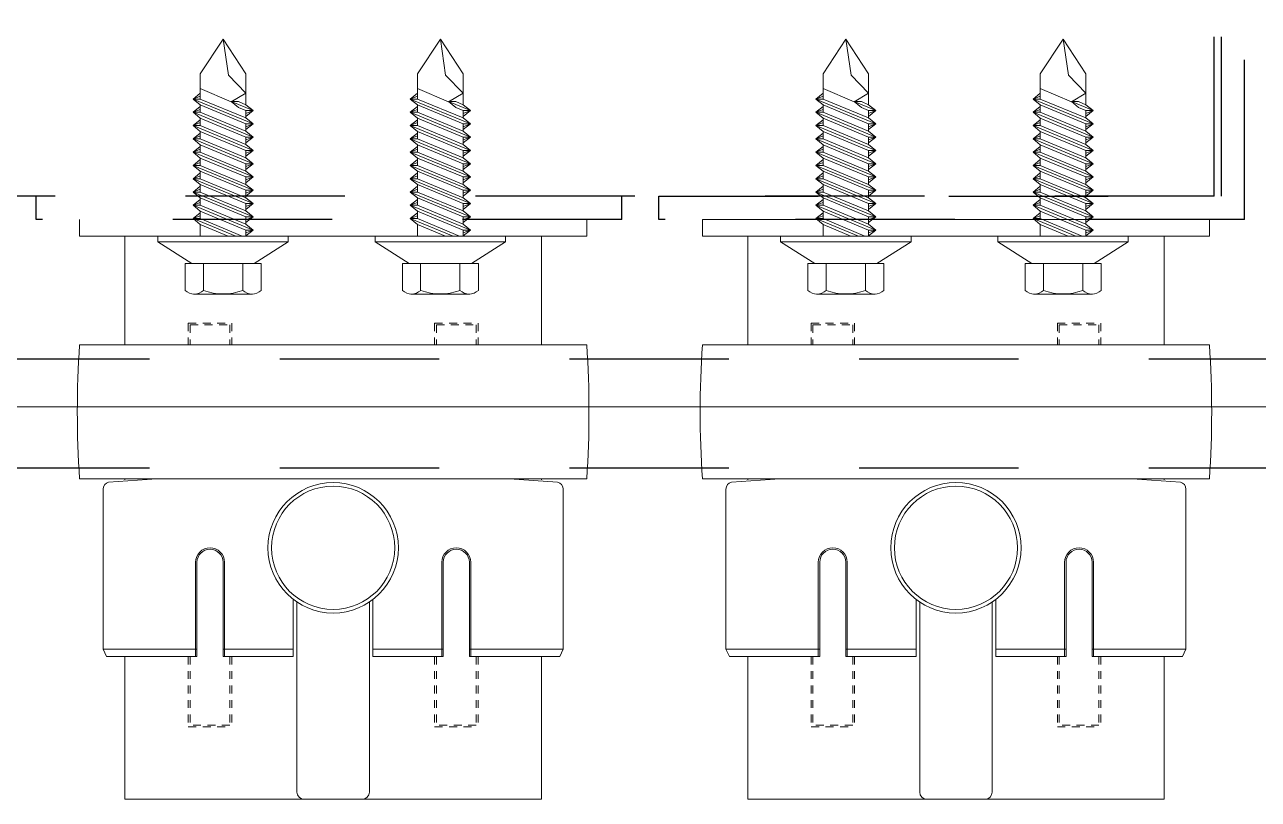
# Model space of a CAD drawing. Header units: millimetres. Extents: x 37538 to 66474, y -29175 to -20683.
# Drawn here: x 44257.4 to 44427.7, y -22326.1 to -22219.3 of the extents above; entities that cross this region are included whole.
import ezdxf

# ---------------------------------------------------------------- set-up
doc = ezdxf.new("R2010")
doc.units = ezdxf.units.MM
doc.header["$MEASUREMENT"] = 0
doc.linetypes.add('CEN', pattern=[62, 60, -1, 0, -1])
doc.linetypes.add('HID', pattern=[2, 1.1, -0.9])
for name, color, linetype, lineweight in [('A-CNTL', 1, 'CEN', 15), ('A-DWXM-SHUT', 4, 'HID', 25), ('A-FFXM-EQP', 17, 'CONTINUOUS', 15)]:
    doc.layers.add(name, color=color, linetype=linetype, lineweight=lineweight)

msp = doc.modelspace()

# ---------------------------------------------------------------- linework, layer by layer
at = {"layer": 'A-CNTL', "ltscale": 300}
msp.add_lwpolyline([(41980.88, -22272), (45320.96, -22272)], dxfattribs=at)
at = {"layer": 'A-DWXM-SHUT', "ltscale": 20}
for p, q in [((44425.85, -22246.15), (44425.85, -22188.8)), ((44421.65, -22242.95), (44421.65, -22192)), ((44422.65, -22242.95), (44422.65, -22192)), ((44421.65, -22242.95), (43667.54, -22242.95)), ((44259.02, -22246.15), (44259.02, -22242.95)), ((44339.87, -22246.15), (44339.87, -22242.95)), ((44345, -22242.95), (44421.65, -22242.95)), ((44345, -22246.15), (44345, -22242.95)), ((44339.87, -22246.15), (44259.02, -22246.15)), ((44425.85, -22246.15), (44345, -22246.15)), ((44434.65, -22265.45), (44250.52, -22265.45)), ((44434.65, -22280.45), (44250.52, -22280.45))]:
    msp.add_line(p, q, dxfattribs=at)
at = {"layer": 'A-FFXM-EQP'}
for p, q in [((44281.67, -22226.08), (44281.67, -22229.55)), ((44287.97, -22226.08), (44287.97, -22230.33)), ((44311.67, -22226.08), (44311.67, -22229.55)), ((44317.97, -22226.08), (44317.97, -22230.33)), ((44367.65, -22226.08), (44367.65, -22229.55)), ((44373.95, -22226.08), (44373.95, -22230.33)), ((44397.65, -22226.08), (44397.65, -22229.55)), ((44403.95, -22226.08), (44403.95, -22230.33)), ((44280.67, -22229.55), (44288.97, -22232.97)), ((44280.67, -22229.55), (44288.97, -22232.97)), ((44310.67, -22229.55), (44318.97, -22232.97)), ((44310.67, -22229.55), (44318.97, -22232.97)), ((44366.65, -22229.55), (44374.95, -22232.97)), ((44366.65, -22229.55), (44374.95, -22232.97)), ((44396.65, -22229.55), (44404.95, -22232.97)), ((44396.65, -22229.55), (44404.95, -22232.97)), ((44280.67, -22231.38), (44288.97, -22234.8)), ((44280.67, -22231.38), (44288.97, -22234.8)), ((44281.67, -22230.35), (44281.67, -22231.38)), ((44285.96, -22229.9), (44288.97, -22231.13)), ((44285.96, -22229.9), (44288.97, -22231.13)), ((44287.97, -22231.13), (44287.97, -22232.16)), ((44310.67, -22231.38), (44318.97, -22234.8)), ((44310.67, -22231.38), (44318.97, -22234.8)), ((44311.67, -22230.35), (44311.67, -22231.38)), ((44315.96, -22229.9), (44318.97, -22231.13)), ((44315.96, -22229.9), (44318.97, -22231.13)), ((44317.97, -22231.13), (44317.97, -22232.16)), ((44366.65, -22231.38), (44374.95, -22234.8)), ((44366.65, -22231.38), (44374.95, -22234.8)), ((44367.65, -22230.35), (44367.65, -22231.38)), ((44371.94, -22229.9), (44374.95, -22231.13)), ((44371.94, -22229.9), (44374.95, -22231.13)), ((44373.95, -22231.13), (44373.95, -22232.16)), ((44396.65, -22231.38), (44404.95, -22234.8)), ((44396.65, -22231.38), (44404.95, -22234.8)), ((44397.65, -22230.35), (44397.65, -22231.38)), ((44401.94, -22229.9), (44404.95, -22231.13)), ((44401.94, -22229.9), (44404.95, -22231.13)), ((44403.95, -22231.13), (44403.95, -22232.16)), ((44281.67, -22232.19), (44281.67, -22233.22)), ((44287.97, -22232.97), (44287.97, -22234)), ((44311.67, -22232.19), (44311.67, -22233.22)), ((44317.97, -22232.97), (44317.97, -22234)), ((44367.65, -22232.19), (44367.65, -22233.22)), ((44373.95, -22232.97), (44373.95, -22234)), ((44397.65, -22232.19), (44397.65, -22233.22)), ((44403.95, -22232.97), (44403.95, -22234)), ((44280.67, -22233.22), (44288.97, -22236.63)), ((44280.67, -22233.22), (44288.97, -22236.63)), ((44281.67, -22234.02), (44281.67, -22235.05)), ((44287.97, -22234.8), (44287.97, -22235.83)), ((44310.67, -22233.22), (44318.97, -22236.63)), ((44310.67, -22233.22), (44318.97, -22236.63)), ((44311.67, -22234.02), (44311.67, -22235.05)), ((44317.97, -22234.8), (44317.97, -22235.83)), ((44366.65, -22233.22), (44374.95, -22236.63)), ((44366.65, -22233.22), (44374.95, -22236.63)), ((44367.65, -22234.02), (44367.65, -22235.05)), ((44373.95, -22234.8), (44373.95, -22235.83)), ((44396.65, -22233.22), (44404.95, -22236.63)), ((44396.65, -22233.22), (44404.95, -22236.63)), ((44397.65, -22234.02), (44397.65, -22235.05)), ((44403.95, -22234.8), (44403.95, -22235.83)), ((44280.67, -22235.05), (44288.97, -22238.47)), ((44280.67, -22235.05), (44288.97, -22238.47)), ((44281.67, -22235.85), (44281.67, -22236.88)), ((44310.67, -22235.05), (44318.97, -22238.47)), ((44310.67, -22235.05), (44318.97, -22238.47)), ((44311.67, -22235.85), (44311.67, -22236.88)), ((44366.65, -22235.05), (44374.95, -22238.47)), ((44366.65, -22235.05), (44374.95, -22238.47)), ((44367.65, -22235.85), (44367.65, -22236.88)), ((44396.65, -22235.05), (44404.95, -22238.47)), ((44396.65, -22235.05), (44404.95, -22238.47)), ((44397.65, -22235.85), (44397.65, -22236.88)), ((44280.67, -22236.88), (44288.97, -22240.3)), ((44280.67, -22236.88), (44288.97, -22240.3)), ((44281.67, -22237.69), (44281.67, -22238.71)), ((44287.97, -22236.63), (44287.97, -22237.66)), ((44310.67, -22236.88), (44318.97, -22240.3)), ((44310.67, -22236.88), (44318.97, -22240.3)), ((44311.67, -22237.69), (44311.67, -22238.71)), ((44317.97, -22236.63), (44317.97, -22237.66)), ((44366.65, -22236.88), (44374.95, -22240.3)), ((44366.65, -22236.88), (44374.95, -22240.3)), ((44367.65, -22237.69), (44367.65, -22238.71)), ((44373.95, -22236.63), (44373.95, -22237.66)), ((44396.65, -22236.88), (44404.95, -22240.3)), ((44396.65, -22236.88), (44404.95, -22240.3)), ((44397.65, -22237.69), (44397.65, -22238.71)), ((44403.95, -22236.63), (44403.95, -22237.66)), ((44280.67, -22238.71), (44288.97, -22242.13)), ((44280.67, -22238.71), (44288.97, -22242.13)), ((44281.67, -22239.52), (44281.67, -22240.55)), ((44287.97, -22238.47), (44287.97, -22239.49)), ((44310.67, -22238.71), (44318.97, -22242.13)), ((44310.67, -22238.71), (44318.97, -22242.13)), ((44311.67, -22239.52), (44311.67, -22240.55)), ((44317.97, -22238.47), (44317.97, -22239.49)), ((44366.65, -22238.71), (44374.95, -22242.13)), ((44366.65, -22238.71), (44374.95, -22242.13)), ((44367.65, -22239.52), (44367.65, -22240.55)), ((44373.95, -22238.47), (44373.95, -22239.49)), ((44396.65, -22238.71), (44404.95, -22242.13)), ((44396.65, -22238.71), (44404.95, -22242.13)), ((44397.65, -22239.52), (44397.65, -22240.55)), ((44403.95, -22238.47), (44403.95, -22239.49)), ((44280.67, -22240.55), (44288.97, -22243.96)), ((44280.67, -22240.55), (44288.97, -22243.96)), ((44281.67, -22241.35), (44281.67, -22242.38)), ((44287.97, -22240.3), (44287.97, -22241.33)), ((44310.67, -22240.55), (44318.97, -22243.96)), ((44310.67, -22240.55), (44318.97, -22243.96)), ((44311.67, -22241.35), (44311.67, -22242.38)), ((44317.97, -22240.3), (44317.97, -22241.33)), ((44366.65, -22240.55), (44374.95, -22243.96)), ((44366.65, -22240.55), (44374.95, -22243.96)), ((44367.65, -22241.35), (44367.65, -22242.38)), ((44373.95, -22240.3), (44373.95, -22241.33)), ((44396.65, -22240.55), (44404.95, -22243.96)), ((44396.65, -22240.55), (44404.95, -22243.96)), ((44397.65, -22241.35), (44397.65, -22242.38)), ((44403.95, -22240.3), (44403.95, -22241.33)), ((44280.67, -22242.38), (44288.97, -22245.8)), ((44280.67, -22242.38), (44288.97, -22245.8)), ((44281.67, -22243.18), (44281.67, -22244.21)), ((44287.97, -22242.13), (44287.97, -22243.16)), ((44310.67, -22242.38), (44318.97, -22245.8)), ((44310.67, -22242.38), (44318.97, -22245.8)), ((44311.67, -22243.18), (44311.67, -22244.21)), ((44317.97, -22242.13), (44317.97, -22243.16)), ((44366.65, -22242.38), (44374.95, -22245.8)), ((44366.65, -22242.38), (44374.95, -22245.8)), ((44367.65, -22243.18), (44367.65, -22244.21)), ((44373.95, -22242.13), (44373.95, -22243.16)), ((44396.65, -22242.38), (44404.95, -22245.8)), ((44396.65, -22242.38), (44404.95, -22245.8)), ((44397.65, -22243.18), (44397.65, -22244.21)), ((44403.95, -22242.13), (44403.95, -22243.16)), ((44280.67, -22244.21), (44288.97, -22247.63)), ((44280.67, -22244.21), (44288.97, -22247.63)), ((44281.67, -22245.02), (44281.67, -22246.05)), ((44287.97, -22243.96), (44287.97, -22244.99)), ((44310.67, -22244.21), (44318.97, -22247.63)), ((44310.67, -22244.21), (44318.97, -22247.63)), ((44311.67, -22245.02), (44311.67, -22246.05)), ((44317.97, -22243.96), (44317.97, -22244.99)), ((44366.65, -22244.21), (44374.95, -22247.63)), ((44366.65, -22244.21), (44374.95, -22247.63)), ((44367.65, -22245.02), (44367.65, -22246.05)), ((44373.95, -22243.96), (44373.95, -22244.99)), ((44396.65, -22244.21), (44404.95, -22247.63)), ((44396.65, -22244.21), (44404.95, -22247.63)), ((44397.65, -22245.02), (44397.65, -22246.05)), ((44403.95, -22243.96), (44403.95, -22244.99)), ((44265.02, -22248.45), (44265.02, -22246.15)), ((44280.67, -22246.05), (44286.57, -22248.45)), ((44287.97, -22245.8), (44287.97, -22246.83)), ((44310.67, -22246.05), (44316.57, -22248.45)), ((44317.97, -22245.8), (44317.97, -22246.83)), ((44335.02, -22248.45), (44335.02, -22246.15)), ((44421, -22246.15), (44351, -22246.15)), ((44351, -22248.45), (44351, -22246.15)), ((44366.65, -22246.05), (44372.55, -22248.45)), ((44373.95, -22245.8), (44373.95, -22246.83)), ((44396.65, -22246.05), (44402.55, -22248.45)), ((44403.95, -22245.8), (44403.95, -22246.83)), ((44421, -22248.45), (44421, -22246.15)), ((44335.02, -22248.45), (44265.02, -22248.45)), ((44271.27, -22248.45), (44271.27, -22263.45)), ((44271.27, -22248.45), (44271.27, -22249.45)), ((44281.67, -22246.85), (44281.67, -22248.45)), ((44287.97, -22247.63), (44287.97, -22248.45)), ((44311.67, -22246.85), (44311.67, -22248.45)), ((44317.97, -22247.63), (44317.97, -22248.45)), ((44328.77, -22248.45), (44328.77, -22249.45)), ((44421, -22248.45), (44351, -22248.45)), ((44357.25, -22248.45), (44357.25, -22263.45)), ((44357.25, -22248.45), (44357.25, -22249.45)), ((44367.65, -22246.85), (44367.65, -22248.45)), ((44373.95, -22247.63), (44373.95, -22248.45)), ((44397.65, -22246.85), (44397.65, -22248.45)), ((44403.95, -22247.63), (44403.95, -22248.45)), ((44414.75, -22248.45), (44414.75, -22249.45)), ((44328.77, -22263.45), (44328.77, -22249.45)), ((44414.75, -22263.45), (44414.75, -22249.45)), ((44279.57, -22255.95), (44279.57, -22252.25)), ((44279.57, -22252.25), (44290.07, -22252.25)), ((44282.1, -22255.95), (44282.1, -22252.25)), ((44287.53, -22255.95), (44287.53, -22252.25)), ((44290.07, -22255.95), (44290.07, -22252.25)), ((44309.57, -22255.95), (44309.57, -22252.25)), ((44309.57, -22252.25), (44320.07, -22252.25)), ((44312.1, -22255.95), (44312.1, -22252.25)), ((44317.53, -22255.95), (44317.53, -22252.25)), ((44320.07, -22255.95), (44320.07, -22252.25)), ((44365.55, -22255.95), (44365.55, -22252.25)), ((44365.55, -22252.25), (44376.05, -22252.25)), ((44368.08, -22255.95), (44368.08, -22252.25)), ((44373.51, -22255.95), (44373.51, -22252.25)), ((44376.05, -22255.95), (44376.05, -22252.25)), ((44395.55, -22255.95), (44395.55, -22252.25)), ((44395.55, -22252.25), (44406.05, -22252.25)), ((44398.08, -22255.95), (44398.08, -22252.25)), ((44403.51, -22255.95), (44403.51, -22252.25)), ((44406.05, -22255.95), (44406.05, -22252.25)), ((44280.75, -22256.45), (44288.89, -22256.45)), ((44310.75, -22256.45), (44318.89, -22256.45)), ((44366.73, -22256.45), (44374.87, -22256.45)), ((44396.73, -22256.45), (44404.87, -22256.45)), ((44335.02, -22263.45), (44265.02, -22263.45)), ((44421, -22263.45), (44351, -22263.45)), ((44350.87, -22265.45), (44335.14, -22265.45)), ((44350.9, -22280.45), (44335.11, -22280.45)), ((44335.02, -22281.95), (44265.02, -22281.95)), ((44275.69, -22281.95), (44269.02, -22282.39)), ((44271.27, -22282.06), (44271.27, -22281.95)), ((44324.35, -22281.95), (44331.01, -22282.39)), ((44328.77, -22282.06), (44328.77, -22281.95)), ((44421, -22281.95), (44351, -22281.95)), ((44361.67, -22281.95), (44355, -22282.39)), ((44357.25, -22282.06), (44357.25, -22281.95)), ((44410.33, -22281.95), (44416.99, -22282.39)), ((44414.75, -22282.06), (44414.75, -22281.95)), ((44268.27, -22305.45), (44268.27, -22283.36)), ((44331.77, -22305.45), (44331.77, -22283.36)), ((44354.25, -22305.45), (44354.25, -22283.36)), ((44417.75, -22305.45), (44417.75, -22283.36)), ((44281.02, -22293.45), (44281.02, -22306.45)), ((44281.22, -22293.45), (44281.22, -22306.45)), ((44284.82, -22293.45), (44284.82, -22306.45)), ((44285.02, -22293.45), (44285.02, -22306.45)), ((44315.02, -22293.45), (44315.02, -22306.45)), ((44315.22, -22293.45), (44315.22, -22306.45)), ((44318.82, -22293.45), (44318.82, -22306.45)), ((44319.02, -22293.45), (44319.02, -22306.45)), ((44367, -22293.45), (44367, -22306.45)), ((44367.2, -22293.45), (44367.2, -22306.45)), ((44370.8, -22293.45), (44370.8, -22306.45)), ((44371, -22293.45), (44371, -22306.45)), ((44401, -22293.45), (44401, -22306.45)), ((44401.2, -22293.45), (44401.2, -22306.45)), ((44404.8, -22293.45), (44404.8, -22306.45)), ((44405, -22293.45), (44405, -22306.45)), ((44294.52, -22306.45), (44294.52, -22298.57)), ((44295.02, -22298.93), (44295.02, -22325.15)), ((44305.02, -22298.93), (44305.02, -22325.15)), ((44305.52, -22306.45), (44305.52, -22298.57)), ((44380.5, -22306.45), (44380.5, -22298.57)), ((44381, -22298.93), (44381, -22325.15)), ((44391, -22298.93), (44391, -22325.15)), ((44391.5, -22306.45), (44391.5, -22298.57)), ((44281.22, -22305.45), (44268.27, -22305.45)), ((44268.27, -22305.45), (44268.74, -22306.45)), ((44294.52, -22305.45), (44284.82, -22305.45)), ((44315.22, -22305.45), (44305.52, -22305.45)), ((44331.77, -22305.45), (44318.82, -22305.45)), ((44331.77, -22305.45), (44331.3, -22306.45)), ((44367.2, -22305.45), (44354.25, -22305.45)), ((44354.25, -22305.45), (44354.72, -22306.45)), ((44380.5, -22305.45), (44370.8, -22305.45)), ((44401.2, -22305.45), (44391.5, -22305.45)), ((44417.75, -22305.45), (44404.8, -22305.45)), ((44417.75, -22305.45), (44417.28, -22306.45)), ((44281.22, -22306.45), (44268.74, -22306.45)), ((44271.27, -22306.45), (44271.27, -22326.15)), ((44294.52, -22306.45), (44284.82, -22306.45)), ((44315.22, -22306.45), (44305.52, -22306.45)), ((44331.3, -22306.45), (44318.82, -22306.45)), ((44328.77, -22326.15), (44328.77, -22306.45)), ((44367.2, -22306.45), (44354.72, -22306.45)), ((44357.25, -22306.45), (44357.25, -22326.15)), ((44380.5, -22306.45), (44370.8, -22306.45)), ((44401.2, -22306.45), (44391.5, -22306.45)), ((44417.28, -22306.45), (44404.8, -22306.45)), ((44414.75, -22326.15), (44414.75, -22306.45)), ((44328.77, -22326.15), (44271.27, -22326.15)), ((44304.02, -22326.15), (44296.02, -22326.15)), ((44414.75, -22326.15), (44357.25, -22326.15)), ((44390, -22326.15), (44382, -22326.15))]:
    msp.add_line(p, q, dxfattribs=at)
at = {"layer": 'A-FFXM-EQP', "linetype": 'HID'}
for p, q in [((44280.02, -22260.45), (44286.02, -22260.45)), ((44280.02, -22260.45), (44280.02, -22263.45)), ((44280.27, -22260.7), (44285.77, -22260.7)), ((44280.27, -22260.7), (44280.27, -22263.45)), ((44285.77, -22260.7), (44285.77, -22263.45)), ((44286.02, -22260.45), (44286.02, -22263.45)), ((44314.02, -22260.45), (44320.02, -22260.45)), ((44314.02, -22260.45), (44314.02, -22263.45)), ((44314.27, -22260.7), (44319.77, -22260.7)), ((44314.27, -22260.7), (44314.27, -22263.45)), ((44319.77, -22260.7), (44319.77, -22263.45)), ((44320.02, -22260.45), (44320.02, -22263.45)), ((44366, -22260.45), (44372, -22260.45)), ((44366, -22260.45), (44366, -22263.45)), ((44366.25, -22260.7), (44371.75, -22260.7)), ((44366.25, -22260.7), (44366.25, -22263.45)), ((44371.75, -22260.7), (44371.75, -22263.45)), ((44372, -22260.45), (44372, -22263.45)), ((44400, -22260.45), (44406, -22260.45)), ((44400, -22260.45), (44400, -22263.45)), ((44400.25, -22260.7), (44405.75, -22260.7)), ((44400.25, -22260.7), (44400.25, -22263.45)), ((44405.75, -22260.7), (44405.75, -22263.45)), ((44406, -22260.45), (44406, -22263.45)), ((44280.02, -22306.45), (44280.02, -22316.15)), ((44280.27, -22306.45), (44280.27, -22315.9)), ((44285.77, -22306.45), (44285.77, -22315.9)), ((44286.02, -22306.45), (44286.02, -22316.15)), ((44314.02, -22306.45), (44314.02, -22316.15)), ((44314.27, -22306.45), (44314.27, -22315.9)), ((44319.77, -22306.45), (44319.77, -22315.9)), ((44320.02, -22306.45), (44320.02, -22316.15)), ((44366, -22306.45), (44366, -22316.15)), ((44366.25, -22306.45), (44366.25, -22315.9)), ((44371.75, -22306.45), (44371.75, -22315.9)), ((44372, -22306.45), (44372, -22316.15)), ((44400, -22306.45), (44400, -22316.15)), ((44400.25, -22306.45), (44400.25, -22315.9)), ((44405.75, -22306.45), (44405.75, -22315.9)), ((44406, -22306.45), (44406, -22316.15)), ((44280.02, -22316.15), (44286.02, -22316.15)), ((44285.77, -22315.9), (44280.27, -22315.9)), ((44314.02, -22316.15), (44320.02, -22316.15)), ((44319.77, -22315.9), (44314.27, -22315.9)), ((44366, -22316.15), (44372, -22316.15)), ((44371.75, -22315.9), (44366.25, -22315.9)), ((44400, -22316.15), (44406, -22316.15)), ((44405.75, -22315.9), (44400.25, -22315.9))]:
    msp.add_line(p, q, dxfattribs=at)
at = {"layer": 'A-FFXM-EQP'}
for points in [[(44287.97, -22226.08), (44284.82, -22221.28), (44281.67, -22226.08)], [(44281.67, -22228.12), (44285.96, -22229.92), (44287.97, -22228.75), (44285.55, -22226.25), (44284.82, -22221.28)], [(44317.97, -22226.08), (44314.82, -22221.28), (44311.67, -22226.08)], [(44311.67, -22228.12), (44315.96, -22229.92), (44317.97, -22228.75), (44315.55, -22226.25), (44314.82, -22221.28)], [(44373.95, -22226.08), (44370.8, -22221.28), (44367.65, -22226.08)], [(44367.65, -22228.12), (44371.94, -22229.92), (44373.95, -22228.75), (44371.53, -22226.25), (44370.8, -22221.28)], [(44403.95, -22226.08), (44400.8, -22221.28), (44397.65, -22226.08)], [(44397.65, -22228.12), (44401.94, -22229.92), (44403.95, -22228.75), (44401.53, -22226.25), (44400.8, -22221.28)], [(44281.67, -22229.15), (44280.67, -22229.55), (44281.67, -22228.75)], [(44281.67, -22229.15), (44280.67, -22229.55), (44281.67, -22228.75)], [(44311.67, -22229.15), (44310.67, -22229.55), (44311.67, -22228.75)], [(44311.67, -22229.15), (44310.67, -22229.55), (44311.67, -22228.75)], [(44367.65, -22229.15), (44366.65, -22229.55), (44367.65, -22228.75)], [(44367.65, -22229.15), (44366.65, -22229.55), (44367.65, -22228.75)], [(44397.65, -22229.15), (44396.65, -22229.55), (44397.65, -22228.75)], [(44397.65, -22229.15), (44396.65, -22229.55), (44397.65, -22228.75)], [(44281.67, -22230.98), (44280.67, -22231.38), (44281.67, -22230.58)], [(44281.67, -22230.98), (44280.67, -22231.38), (44281.67, -22230.58)], [(44287.97, -22231.54), (44288.97, -22231.13), (44287.97, -22231.94)], [(44311.67, -22230.98), (44310.67, -22231.38), (44311.67, -22230.58)], [(44311.67, -22230.98), (44310.67, -22231.38), (44311.67, -22230.58)], [(44317.97, -22231.54), (44318.97, -22231.13), (44317.97, -22231.94)], [(44367.65, -22230.98), (44366.65, -22231.38), (44367.65, -22230.58)], [(44367.65, -22230.98), (44366.65, -22231.38), (44367.65, -22230.58)], [(44373.95, -22231.54), (44374.95, -22231.13), (44373.95, -22231.94)], [(44397.65, -22230.98), (44396.65, -22231.38), (44397.65, -22230.58)], [(44397.65, -22230.98), (44396.65, -22231.38), (44397.65, -22230.58)], [(44403.95, -22231.54), (44404.95, -22231.13), (44403.95, -22231.94)], [(44281.67, -22232.81), (44280.67, -22233.22), (44281.67, -22232.41)], [(44281.67, -22232.81), (44280.67, -22233.22), (44281.67, -22232.41)], [(44287.97, -22233.37), (44288.97, -22232.97), (44287.97, -22233.77)], [(44311.67, -22232.81), (44310.67, -22233.22), (44311.67, -22232.41)], [(44311.67, -22232.81), (44310.67, -22233.22), (44311.67, -22232.41)], [(44317.97, -22233.37), (44318.97, -22232.97), (44317.97, -22233.77)], [(44367.65, -22232.81), (44366.65, -22233.22), (44367.65, -22232.41)], [(44367.65, -22232.81), (44366.65, -22233.22), (44367.65, -22232.41)], [(44373.95, -22233.37), (44374.95, -22232.97), (44373.95, -22233.77)], [(44397.65, -22232.81), (44396.65, -22233.22), (44397.65, -22232.41)], [(44397.65, -22232.81), (44396.65, -22233.22), (44397.65, -22232.41)], [(44403.95, -22233.37), (44404.95, -22232.97), (44403.95, -22233.77)], [(44281.67, -22234.65), (44280.67, -22235.05), (44281.67, -22234.24)], [(44281.67, -22234.65), (44280.67, -22235.05), (44281.67, -22234.24)], [(44287.97, -22235.2), (44288.97, -22234.8), (44287.97, -22235.6)], [(44311.67, -22234.65), (44310.67, -22235.05), (44311.67, -22234.24)], [(44311.67, -22234.65), (44310.67, -22235.05), (44311.67, -22234.24)], [(44317.97, -22235.2), (44318.97, -22234.8), (44317.97, -22235.6)], [(44367.65, -22234.65), (44366.65, -22235.05), (44367.65, -22234.24)], [(44367.65, -22234.65), (44366.65, -22235.05), (44367.65, -22234.24)], [(44373.95, -22235.2), (44374.95, -22234.8), (44373.95, -22235.6)], [(44397.65, -22234.65), (44396.65, -22235.05), (44397.65, -22234.24)], [(44397.65, -22234.65), (44396.65, -22235.05), (44397.65, -22234.24)], [(44403.95, -22235.2), (44404.95, -22234.8), (44403.95, -22235.6)], [(44281.67, -22236.48), (44280.67, -22236.88), (44281.67, -22236.08)], [(44281.67, -22236.48), (44280.67, -22236.88), (44281.67, -22236.08)], [(44311.67, -22236.48), (44310.67, -22236.88), (44311.67, -22236.08)], [(44311.67, -22236.48), (44310.67, -22236.88), (44311.67, -22236.08)], [(44367.65, -22236.48), (44366.65, -22236.88), (44367.65, -22236.08)], [(44367.65, -22236.48), (44366.65, -22236.88), (44367.65, -22236.08)], [(44397.65, -22236.48), (44396.65, -22236.88), (44397.65, -22236.08)], [(44397.65, -22236.48), (44396.65, -22236.88), (44397.65, -22236.08)], [(44281.67, -22238.31), (44280.67, -22238.71), (44281.67, -22237.91)], [(44281.67, -22238.31), (44280.67, -22238.71), (44281.67, -22237.91)], [(44287.97, -22237.03), (44288.97, -22236.63), (44287.97, -22237.44)], [(44311.67, -22238.31), (44310.67, -22238.71), (44311.67, -22237.91)], [(44311.67, -22238.31), (44310.67, -22238.71), (44311.67, -22237.91)], [(44317.97, -22237.03), (44318.97, -22236.63), (44317.97, -22237.44)], [(44367.65, -22238.31), (44366.65, -22238.71), (44367.65, -22237.91)], [(44367.65, -22238.31), (44366.65, -22238.71), (44367.65, -22237.91)], [(44373.95, -22237.03), (44374.95, -22236.63), (44373.95, -22237.44)], [(44397.65, -22238.31), (44396.65, -22238.71), (44397.65, -22237.91)], [(44397.65, -22238.31), (44396.65, -22238.71), (44397.65, -22237.91)], [(44403.95, -22237.03), (44404.95, -22236.63), (44403.95, -22237.44)], [(44281.67, -22240.15), (44280.67, -22240.55), (44281.67, -22239.74)], [(44281.67, -22240.15), (44280.67, -22240.55), (44281.67, -22239.74)], [(44287.97, -22238.87), (44288.97, -22238.47), (44287.97, -22239.27)], [(44311.67, -22240.15), (44310.67, -22240.55), (44311.67, -22239.74)], [(44311.67, -22240.15), (44310.67, -22240.55), (44311.67, -22239.74)], [(44317.97, -22238.87), (44318.97, -22238.47), (44317.97, -22239.27)], [(44367.65, -22240.15), (44366.65, -22240.55), (44367.65, -22239.74)], [(44367.65, -22240.15), (44366.65, -22240.55), (44367.65, -22239.74)], [(44373.95, -22238.87), (44374.95, -22238.47), (44373.95, -22239.27)], [(44397.65, -22240.15), (44396.65, -22240.55), (44397.65, -22239.74)], [(44397.65, -22240.15), (44396.65, -22240.55), (44397.65, -22239.74)], [(44403.95, -22238.87), (44404.95, -22238.47), (44403.95, -22239.27)], [(44281.67, -22241.98), (44280.67, -22242.38), (44281.67, -22241.58)], [(44281.67, -22241.98), (44280.67, -22242.38), (44281.67, -22241.58)], [(44287.97, -22240.7), (44288.97, -22240.3), (44287.97, -22241.1)], [(44311.67, -22241.98), (44310.67, -22242.38), (44311.67, -22241.58)], [(44311.67, -22241.98), (44310.67, -22242.38), (44311.67, -22241.58)], [(44317.97, -22240.7), (44318.97, -22240.3), (44317.97, -22241.1)], [(44367.65, -22241.98), (44366.65, -22242.38), (44367.65, -22241.58)], [(44367.65, -22241.98), (44366.65, -22242.38), (44367.65, -22241.58)], [(44373.95, -22240.7), (44374.95, -22240.3), (44373.95, -22241.1)], [(44397.65, -22241.98), (44396.65, -22242.38), (44397.65, -22241.58)], [(44397.65, -22241.98), (44396.65, -22242.38), (44397.65, -22241.58)], [(44403.95, -22240.7), (44404.95, -22240.3), (44403.95, -22241.1)], [(44287.97, -22242.53), (44288.97, -22242.13), (44287.97, -22242.94)], [(44317.97, -22242.53), (44318.97, -22242.13), (44317.97, -22242.94)], [(44373.95, -22242.53), (44374.95, -22242.13), (44373.95, -22242.94)], [(44403.95, -22242.53), (44404.95, -22242.13), (44403.95, -22242.94)], [(44281.67, -22243.81), (44280.67, -22244.21), (44281.67, -22243.41)], [(44281.67, -22243.81), (44280.67, -22244.21), (44281.67, -22243.41)], [(44287.97, -22244.37), (44288.97, -22243.96), (44287.97, -22244.77)], [(44311.67, -22243.81), (44310.67, -22244.21), (44311.67, -22243.41)], [(44311.67, -22243.81), (44310.67, -22244.21), (44311.67, -22243.41)], [(44317.97, -22244.37), (44318.97, -22243.96), (44317.97, -22244.77)], [(44367.65, -22243.81), (44366.65, -22244.21), (44367.65, -22243.41)], [(44367.65, -22243.81), (44366.65, -22244.21), (44367.65, -22243.41)], [(44373.95, -22244.37), (44374.95, -22243.96), (44373.95, -22244.77)], [(44397.65, -22243.81), (44396.65, -22244.21), (44397.65, -22243.41)], [(44397.65, -22243.81), (44396.65, -22244.21), (44397.65, -22243.41)], [(44403.95, -22244.37), (44404.95, -22243.96), (44403.95, -22244.77)], [(44281.67, -22245.64), (44280.67, -22246.05), (44281.67, -22245.24)], [(44287.45, -22248.45), (44281.67, -22246.05), (44280.67, -22246.05), (44281.67, -22246.85), (44285.51, -22248.45)], [(44287.97, -22246.2), (44288.97, -22245.8), (44287.97, -22246.6)], [(44311.67, -22245.64), (44310.67, -22246.05), (44311.67, -22245.24)], [(44317.45, -22248.45), (44311.67, -22246.05), (44310.67, -22246.05), (44311.67, -22246.85), (44315.51, -22248.45)], [(44317.97, -22246.2), (44318.97, -22245.8), (44317.97, -22246.6)], [(44367.65, -22245.64), (44366.65, -22246.05), (44367.65, -22245.24)], [(44373.43, -22248.45), (44367.65, -22246.05), (44366.65, -22246.05), (44367.65, -22246.85), (44371.49, -22248.45)], [(44373.95, -22246.2), (44374.95, -22245.8), (44373.95, -22246.6)], [(44397.65, -22245.64), (44396.65, -22246.05), (44397.65, -22245.24)], [(44403.43, -22248.45), (44397.65, -22246.05), (44396.65, -22246.05), (44397.65, -22246.85), (44401.49, -22248.45)], [(44403.95, -22246.2), (44404.95, -22245.8), (44403.95, -22246.6)], [(44287.97, -22248.03), (44288.97, -22247.63), (44287.97, -22248.43)], [(44317.97, -22248.03), (44318.97, -22247.63), (44317.97, -22248.43)], [(44373.95, -22248.03), (44374.95, -22247.63), (44373.95, -22248.43)], [(44403.95, -22248.03), (44404.95, -22247.63), (44403.95, -22248.43)]]:
    msp.add_lwpolyline(points, dxfattribs=at)
for points in [[(44288.97, -22232.97), (44287.97, -22232.16), (44281.67, -22229.55), (44280.67, -22229.55), (44281.67, -22230.35), (44287.97, -22232.97)], [(44318.97, -22232.97), (44317.97, -22232.16), (44311.67, -22229.55), (44310.67, -22229.55), (44311.67, -22230.35), (44317.97, -22232.97)], [(44374.95, -22232.97), (44373.95, -22232.16), (44367.65, -22229.55), (44366.65, -22229.55), (44367.65, -22230.35), (44373.95, -22232.97)], [(44404.95, -22232.97), (44403.95, -22232.16), (44397.65, -22229.55), (44396.65, -22229.55), (44397.65, -22230.35), (44403.95, -22232.97)], [(44288.97, -22234.8), (44287.97, -22234), (44281.67, -22231.38), (44280.67, -22231.38), (44281.67, -22232.19), (44287.97, -22234.8)], [(44288.97, -22231.13), (44287.97, -22230.33), (44286.96, -22229.9), (44285.96, -22229.9), (44286.96, -22230.7), (44287.97, -22231.13)], [(44318.97, -22234.8), (44317.97, -22234), (44311.67, -22231.38), (44310.67, -22231.38), (44311.67, -22232.19), (44317.97, -22234.8)], [(44318.97, -22231.13), (44317.97, -22230.33), (44316.96, -22229.9), (44315.96, -22229.9), (44316.96, -22230.7), (44317.97, -22231.13)], [(44374.95, -22234.8), (44373.95, -22234), (44367.65, -22231.38), (44366.65, -22231.38), (44367.65, -22232.19), (44373.95, -22234.8)], [(44374.95, -22231.13), (44373.95, -22230.33), (44372.94, -22229.9), (44371.94, -22229.9), (44372.94, -22230.7), (44373.95, -22231.13)], [(44404.95, -22234.8), (44403.95, -22234), (44397.65, -22231.38), (44396.65, -22231.38), (44397.65, -22232.19), (44403.95, -22234.8)], [(44404.95, -22231.13), (44403.95, -22230.33), (44402.94, -22229.9), (44401.94, -22229.9), (44402.94, -22230.7), (44403.95, -22231.13)], [(44288.97, -22236.63), (44287.97, -22235.83), (44281.67, -22233.22), (44280.67, -22233.22), (44281.67, -22234.02), (44287.97, -22236.63)], [(44318.97, -22236.63), (44317.97, -22235.83), (44311.67, -22233.22), (44310.67, -22233.22), (44311.67, -22234.02), (44317.97, -22236.63)], [(44374.95, -22236.63), (44373.95, -22235.83), (44367.65, -22233.22), (44366.65, -22233.22), (44367.65, -22234.02), (44373.95, -22236.63)], [(44404.95, -22236.63), (44403.95, -22235.83), (44397.65, -22233.22), (44396.65, -22233.22), (44397.65, -22234.02), (44403.95, -22236.63)], [(44288.97, -22238.47), (44287.97, -22237.66), (44281.67, -22235.05), (44280.67, -22235.05), (44281.67, -22235.85), (44287.97, -22238.47)], [(44318.97, -22238.47), (44317.97, -22237.66), (44311.67, -22235.05), (44310.67, -22235.05), (44311.67, -22235.85), (44317.97, -22238.47)], [(44374.95, -22238.47), (44373.95, -22237.66), (44367.65, -22235.05), (44366.65, -22235.05), (44367.65, -22235.85), (44373.95, -22238.47)], [(44404.95, -22238.47), (44403.95, -22237.66), (44397.65, -22235.05), (44396.65, -22235.05), (44397.65, -22235.85), (44403.95, -22238.47)], [(44288.97, -22240.3), (44287.97, -22239.49), (44281.67, -22236.88), (44280.67, -22236.88), (44281.67, -22237.69), (44287.97, -22240.3)], [(44318.97, -22240.3), (44317.97, -22239.49), (44311.67, -22236.88), (44310.67, -22236.88), (44311.67, -22237.69), (44317.97, -22240.3)], [(44374.95, -22240.3), (44373.95, -22239.49), (44367.65, -22236.88), (44366.65, -22236.88), (44367.65, -22237.69), (44373.95, -22240.3)], [(44404.95, -22240.3), (44403.95, -22239.49), (44397.65, -22236.88), (44396.65, -22236.88), (44397.65, -22237.69), (44403.95, -22240.3)], [(44288.97, -22242.13), (44287.97, -22241.33), (44281.67, -22238.71), (44280.67, -22238.71), (44281.67, -22239.52), (44287.97, -22242.13)], [(44318.97, -22242.13), (44317.97, -22241.33), (44311.67, -22238.71), (44310.67, -22238.71), (44311.67, -22239.52), (44317.97, -22242.13)], [(44374.95, -22242.13), (44373.95, -22241.33), (44367.65, -22238.71), (44366.65, -22238.71), (44367.65, -22239.52), (44373.95, -22242.13)], [(44404.95, -22242.13), (44403.95, -22241.33), (44397.65, -22238.71), (44396.65, -22238.71), (44397.65, -22239.52), (44403.95, -22242.13)], [(44288.97, -22243.96), (44287.97, -22243.16), (44281.67, -22240.55), (44280.67, -22240.55), (44281.67, -22241.35), (44287.97, -22243.96)], [(44318.97, -22243.96), (44317.97, -22243.16), (44311.67, -22240.55), (44310.67, -22240.55), (44311.67, -22241.35), (44317.97, -22243.96)], [(44374.95, -22243.96), (44373.95, -22243.16), (44367.65, -22240.55), (44366.65, -22240.55), (44367.65, -22241.35), (44373.95, -22243.96)], [(44404.95, -22243.96), (44403.95, -22243.16), (44397.65, -22240.55), (44396.65, -22240.55), (44397.65, -22241.35), (44403.95, -22243.96)], [(44288.97, -22245.8), (44287.97, -22244.99), (44281.67, -22242.38), (44280.67, -22242.38), (44281.67, -22243.18), (44287.97, -22245.8)], [(44318.97, -22245.8), (44317.97, -22244.99), (44311.67, -22242.38), (44310.67, -22242.38), (44311.67, -22243.18), (44317.97, -22245.8)], [(44374.95, -22245.8), (44373.95, -22244.99), (44367.65, -22242.38), (44366.65, -22242.38), (44367.65, -22243.18), (44373.95, -22245.8)], [(44404.95, -22245.8), (44403.95, -22244.99), (44397.65, -22242.38), (44396.65, -22242.38), (44397.65, -22243.18), (44403.95, -22245.8)], [(44288.97, -22247.63), (44287.97, -22246.83), (44281.67, -22244.21), (44280.67, -22244.21), (44281.67, -22245.02), (44287.97, -22247.63)], [(44318.97, -22247.63), (44317.97, -22246.83), (44311.67, -22244.21), (44310.67, -22244.21), (44311.67, -22245.02), (44317.97, -22247.63)], [(44374.95, -22247.63), (44373.95, -22246.83), (44367.65, -22244.21), (44366.65, -22244.21), (44367.65, -22245.02), (44373.95, -22247.63)], [(44404.95, -22247.63), (44403.95, -22246.83), (44397.65, -22244.21), (44396.65, -22244.21), (44397.65, -22245.02), (44403.95, -22247.63)], [(44293.82, -22249.25), (44275.82, -22249.25), (44275.82, -22248.45), (44293.82, -22248.45)], [(44323.82, -22249.25), (44305.82, -22249.25), (44305.82, -22248.45), (44323.82, -22248.45)], [(44379.8, -22249.25), (44361.8, -22249.25), (44361.8, -22248.45), (44379.8, -22248.45)], [(44409.8, -22249.25), (44391.8, -22249.25), (44391.8, -22248.45), (44409.8, -22248.45)], [(44289.12, -22252.25), (44280.52, -22252.25), (44275.82, -22249.25), (44293.82, -22249.25)], [(44319.12, -22252.25), (44310.52, -22252.25), (44305.82, -22249.25), (44323.82, -22249.25)], [(44375.1, -22252.25), (44366.5, -22252.25), (44361.8, -22249.25), (44379.8, -22249.25)], [(44405.1, -22252.25), (44396.5, -22252.25), (44391.8, -22249.25), (44409.8, -22249.25)]]:
    msp.add_lwpolyline(points, close=True, dxfattribs=at)
for centre, radius in [((44300.02, -22291.45, 0), 9), ((44386, -22291.45, 0), 9), ((44300.02, -22291.45, 0), 8.5), ((44386, -22291.45, 0), 8.5)]:
    msp.add_circle(centre, radius, dxfattribs=at)
for centre, radius, start, end in [((44280.84, -22254.59, 0), 1.86, 226.9662, 313.0338), ((44284.82, -22248.83, 0), 7.61, 249.1195, 290.8805), ((44288.8, -22254.59, 0), 1.86, 226.9662, 313.0338), ((44310.84, -22254.59, 0), 1.86, 226.9662, 313.0338), ((44314.82, -22248.83, 0), 7.61, 249.1195, 290.8805), ((44318.8, -22254.59, 0), 1.86, 226.9662, 313.0338), ((44366.82, -22254.59, 0), 1.86, 226.9662, 313.0338), ((44370.8, -22248.83, 0), 7.61, 249.1195, 290.8805), ((44374.78, -22254.59, 0), 1.86, 226.9662, 313.0338), ((44396.82, -22254.59, 0), 1.86, 226.9662, 313.0338), ((44400.8, -22248.83, 0), 7.61, 249.1195, 290.8805), ((44404.78, -22254.59, 0), 1.86, 226.9662, 313.0338), ((44399.45, -22272.7, 0), 134.75, 176.0638, 183.9362), ((44200.59, -22272.7, 0), 134.75, 356.0638, 3.9362), ((44485.43, -22272.7, 0), 134.75, 176.0638, 183.9362), ((44286.56, -22272.7, 0), 134.75, 356.0638, 3.9362), ((44269.27, -22283.36, 0), 1, 104.0969, 180), ((44330.77, -22283.36, 0), 1, 0, 75.9031), ((44355.25, -22283.36, 0), 1, 104.0969, 180), ((44416.75, -22283.36, 0), 1, 0, 75.9031), ((44283.02, -22293.45, 0), 2, 90, 180), ((44283.02, -22293.45, 0), 1.8, 90, 180), ((44283.02, -22293.45, 0), 2, 0, 90), ((44283.02, -22293.45, 0), 1.8, 0, 90), ((44317.02, -22293.45, 0), 2, 90, 180), ((44317.02, -22293.45, 0), 1.8, 90, 180), ((44317.02, -22293.45, 0), 2, 0, 90), ((44317.02, -22293.45, 0), 1.8, 0, 90), ((44369, -22293.45, 0), 2, 90, 180), ((44369, -22293.45, 0), 1.8, 90, 180), ((44369, -22293.45, 0), 2, 0, 90), ((44369, -22293.45, 0), 1.8, 0, 90), ((44403, -22293.45, 0), 2, 90, 180), ((44403, -22293.45, 0), 1.8, 90, 180), ((44403, -22293.45, 0), 2, 0, 90), ((44403, -22293.45, 0), 1.8, 0, 90), ((44296.02, -22325.15, 0), 1, 180, 270), ((44304.02, -22325.15, 0), 1, 270, 0), ((44382, -22325.15, 0), 1, 180, 270), ((44390, -22325.15, 0), 1, 270, 0)]:
    msp.add_arc(centre, radius, start, end, dxfattribs=at)

doc.saveas('drawing.dxf')
